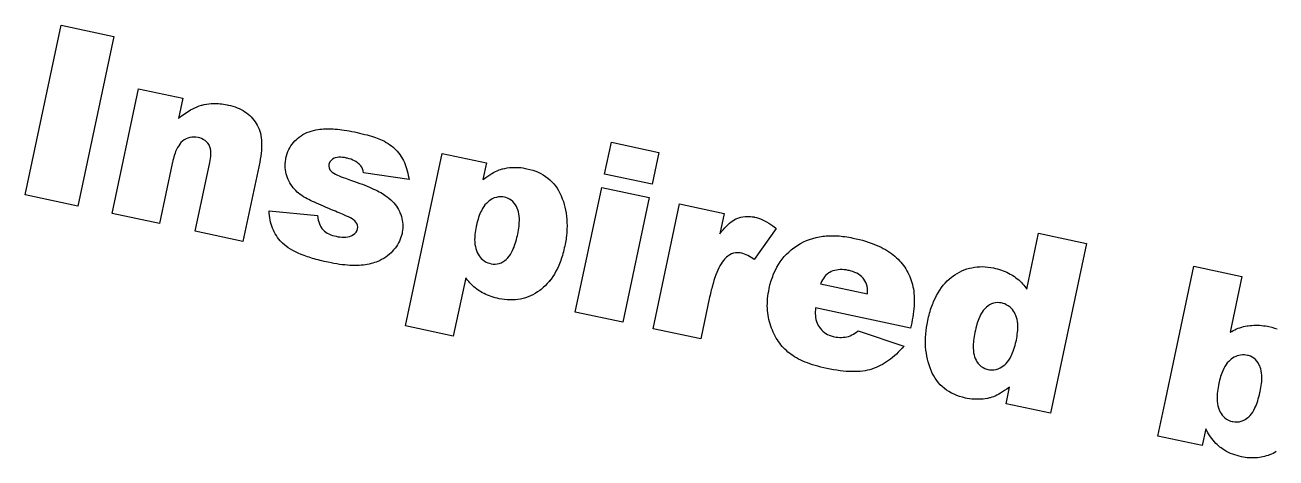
# Model space of a CAD drawing. Extents: x 60 to 196, y -152 to -29.
# Drawn here: x 144.56 to 158.98, y -144.97 to -139.99 of the extents above; entities that cross this region are included whole.
import ezdxf

# ---------------------------------------------------------------- set-up
doc = ezdxf.new("R2010")
doc.units = 0
doc.layers.add('BLACK', color=7, linetype='CONTINUOUS')

msp = doc.modelspace()

# ---------------------------------------------------------------- linework, layer by layer
at = {"layer": 'BLACK', "linetype": 'CONTINUOUS'}
for p, q in [((144.557, -141.945), (144.973, -139.988)), ((144.973, -139.988), (145.582, -140.118)), ((145.582, -140.118), (145.166, -142.075)), ((145.561, -142.159), (145.866, -140.722)), ((145.866, -140.722), (146.375, -140.83)), ((146.375, -140.83), (146.326, -141.063)), ((146.492, -140.952), (146.517, -140.94)), ((146.517, -140.94), (146.542, -140.929)), ((146.542, -140.929), (146.567, -140.92)), ((146.567, -140.92), (146.592, -140.912)), ((146.592, -140.912), (146.6, -140.909)), ((146.6, -140.909), (146.624, -140.903)), ((146.624, -140.903), (146.65, -140.898)), ((146.65, -140.898), (146.676, -140.895)), ((146.676, -140.895), (146.703, -140.892)), ((146.703, -140.892), (146.73, -140.891)), ((146.73, -140.891), (146.758, -140.891)), ((146.758, -140.891), (146.787, -140.893)), ((146.787, -140.893), (146.806, -140.895)), ((146.806, -140.895), (146.826, -140.897)), ((146.826, -140.897), (146.846, -140.9)), ((146.846, -140.9), (146.867, -140.903)), ((146.867, -140.903), (146.887, -140.907)), ((146.887, -140.907), (146.898, -140.909)), ((146.898, -140.909), (146.926, -140.915)), ((146.926, -140.915), (146.953, -140.923)), ((146.953, -140.923), (146.979, -140.931)), ((146.979, -140.931), (147.003, -140.94)), ((147.003, -140.94), (147.027, -140.95)), ((146.326, -141.063), (146.344, -141.049)), ((146.344, -141.049), (146.362, -141.035)), ((146.362, -141.035), (146.379, -141.022)), ((146.379, -141.022), (146.397, -141.009)), ((146.397, -141.009), (146.415, -140.997)), ((146.415, -140.997), (146.432, -140.986)), ((146.432, -140.986), (146.449, -140.976)), ((146.449, -140.976), (146.466, -140.966)), ((146.466, -140.966), (146.492, -140.952)), ((147.027, -140.95), (147.05, -140.961)), ((147.05, -140.961), (147.072, -140.973)), ((147.072, -140.973), (147.093, -140.986)), ((147.093, -140.986), (147.113, -141)), ((147.113, -141), (147.132, -141.014)), ((147.132, -141.014), (147.15, -141.03)), ((147.15, -141.03), (147.166, -141.046)), ((147.166, -141.046), (147.182, -141.063)), ((147.182, -141.063), (147.197, -141.082)), ((147.197, -141.082), (147.211, -141.101)), ((147.211, -141.101), (147.224, -141.121)), ((147.224, -141.121), (147.236, -141.141)), ((147.236, -141.141), (147.246, -141.163)), ((147.246, -141.163), (147.256, -141.186)), ((147.256, -141.186), (147.264, -141.21)), ((147.264, -141.21), (147.271, -141.234)), ((147.785, -141.238), (147.808, -141.227)), ((147.808, -141.227), (147.833, -141.217)), ((147.833, -141.217), (147.858, -141.209)), ((147.858, -141.209), (147.884, -141.201)), ((147.884, -141.201), (147.911, -141.195)), ((147.911, -141.195), (147.939, -141.19)), ((147.939, -141.19), (147.958, -141.187)), ((147.958, -141.187), (147.978, -141.185)), ((147.978, -141.185), (147.998, -141.183)), ((147.998, -141.183), (148.019, -141.182)), ((148.019, -141.182), (148.041, -141.182)), ((148.041, -141.182), (148.064, -141.182)), ((148.064, -141.182), (148.087, -141.182)), ((148.087, -141.182), (148.11, -141.183)), ((148.11, -141.183), (148.135, -141.185)), ((148.135, -141.185), (148.16, -141.187)), ((148.16, -141.187), (148.186, -141.19)), ((148.186, -141.19), (148.212, -141.193)), ((148.212, -141.193), (148.239, -141.197)), ((148.239, -141.197), (148.267, -141.202)), ((148.267, -141.202), (148.296, -141.207)), ((148.296, -141.207), (148.325, -141.212)), ((148.325, -141.212), (148.355, -141.219)), ((148.355, -141.219), (148.386, -141.225)), ((148.386, -141.225), (148.416, -141.232)), ((146.342, -141.358), (146.329, -141.377)), ((146.355, -141.342), (146.342, -141.358)), ((146.374, -141.324), (146.355, -141.342)), ((146.394, -141.31), (146.374, -141.324)), ((146.415, -141.298), (146.394, -141.31)), ((146.436, -141.289), (146.415, -141.298)), ((146.458, -141.283), (146.436, -141.289)), ((146.48, -141.279), (146.458, -141.283)), ((146.503, -141.278), (146.48, -141.279)), ((146.527, -141.279), (146.503, -141.278)), ((146.552, -141.283), (146.527, -141.279)), ((146.573, -141.288), (146.552, -141.283)), ((146.593, -141.295), (146.573, -141.288)), ((146.612, -141.304), (146.593, -141.295)), ((146.633, -141.317), (146.612, -141.304)), ((146.651, -141.332), (146.633, -141.317)), ((146.666, -141.349), (146.651, -141.332)), ((146.679, -141.369), (146.666, -141.349)), ((146.682, -141.373), (146.679, -141.369)), ((146.69, -141.391), (146.682, -141.373)), ((147.271, -141.234), (147.276, -141.26)), ((147.276, -141.26), (147.281, -141.286)), ((147.281, -141.286), (147.284, -141.314)), ((147.284, -141.314), (147.286, -141.342)), ((147.286, -141.372), (147.285, -141.402)), ((147.286, -141.342), (147.286, -141.372)), ((147.623, -141.379), (147.637, -141.358)), ((147.637, -141.358), (147.653, -141.339)), ((147.653, -141.339), (147.669, -141.321)), ((147.669, -141.321), (147.687, -141.304)), ((147.687, -141.304), (147.7, -141.293)), ((147.7, -141.293), (147.72, -141.278)), ((147.72, -141.278), (147.741, -141.263)), ((147.741, -141.263), (147.762, -141.25)), ((147.762, -141.25), (147.785, -141.238)), ((148.416, -141.232), (148.446, -141.239)), ((148.446, -141.239), (148.474, -141.247)), ((148.474, -141.247), (148.501, -141.254)), ((148.501, -141.254), (148.526, -141.261)), ((148.526, -141.261), (148.551, -141.268)), ((148.551, -141.268), (148.575, -141.276)), ((148.575, -141.276), (148.597, -141.284)), ((148.597, -141.284), (148.619, -141.291)), ((148.619, -141.291), (148.639, -141.299)), ((148.639, -141.299), (148.658, -141.307)), ((148.658, -141.307), (148.676, -141.315)), ((148.676, -141.315), (148.701, -141.327)), ((148.701, -141.327), (148.723, -141.339)), ((148.723, -141.339), (148.744, -141.352)), ((148.744, -141.352), (148.764, -141.366)), ((148.764, -141.366), (148.783, -141.38)), ((151.241, -141.704), (151.319, -141.337)), ((151.319, -141.337), (151.867, -141.454)), ((146.275, -141.504), (146.269, -141.526)), ((146.281, -141.484), (146.275, -141.504)), ((146.288, -141.465), (146.281, -141.484)), ((146.294, -141.446), (146.288, -141.465)), ((146.305, -141.421), (146.294, -141.446)), ((146.317, -141.398), (146.305, -141.421)), ((146.329, -141.377), (146.317, -141.398)), ((146.695, -141.412), (146.69, -141.391)), ((146.699, -141.434), (146.695, -141.412)), ((146.697, -141.523), (146.699, -141.5)), ((146.701, -141.459), (146.699, -141.434)), ((146.699, -141.5), (146.701, -141.479)), ((146.701, -141.479), (146.701, -141.459)), ((147.276, -141.498), (147.27, -141.532)), ((147.28, -141.465), (147.276, -141.498)), ((147.284, -141.433), (147.28, -141.465)), ((147.285, -141.402), (147.284, -141.433)), ((147.566, -141.52), (147.572, -141.494)), ((147.572, -141.494), (147.58, -141.469)), ((147.58, -141.469), (147.589, -141.445)), ((147.589, -141.445), (147.599, -141.422)), ((147.599, -141.422), (147.61, -141.4)), ((147.61, -141.4), (147.623, -141.379)), ((148.134, -141.517), (148.121, -141.522)), ((148.156, -141.512), (148.134, -141.517)), ((148.177, -141.51), (148.156, -141.512)), ((148.2, -141.51), (148.177, -141.51)), ((148.219, -141.512), (148.2, -141.51)), ((148.241, -141.514), (148.219, -141.512)), ((148.263, -141.519), (148.241, -141.514)), ((148.274, -141.521), (148.263, -141.519)), ((148.783, -141.38), (148.801, -141.394)), ((148.801, -141.394), (148.818, -141.41)), ((148.818, -141.41), (148.835, -141.426)), ((148.835, -141.426), (148.85, -141.442)), ((148.85, -141.442), (148.865, -141.46)), ((148.865, -141.46), (148.878, -141.477)), ((148.878, -141.477), (148.891, -141.496)), ((148.891, -141.496), (148.899, -141.509)), ((148.899, -141.509), (148.911, -141.528)), ((149.155, -142.459), (149.367, -141.466)), ((149.367, -141.466), (149.878, -141.574)), ((151.867, -141.454), (151.789, -141.821)), ((146.255, -141.584), (146.108, -142.275)), ((146.257, -141.572), (146.255, -141.584)), ((146.263, -141.548), (146.257, -141.572)), ((146.269, -141.526), (146.263, -141.548)), ((146.52, -142.363), (146.688, -141.571)), ((146.688, -141.571), (146.693, -141.546)), ((146.693, -141.546), (146.697, -141.523)), ((147.263, -141.567), (147.07, -142.48)), ((147.27, -141.532), (147.263, -141.567)), ((147.557, -141.585), (147.559, -141.561)), ((147.557, -141.608), (147.557, -141.585)), ((147.558, -141.632), (147.557, -141.608)), ((147.56, -141.655), (147.558, -141.632)), ((147.559, -141.561), (147.563, -141.537)), ((147.564, -141.678), (147.56, -141.655)), ((147.563, -141.537), (147.566, -141.52)), ((148.062, -141.592), (148.06, -141.614)), ((148.06, -141.614), (148.064, -141.634)), ((148.065, -141.581), (148.062, -141.592)), ((148.064, -141.634), (148.073, -141.654)), ((148.074, -141.563), (148.065, -141.581)), ((148.073, -141.654), (148.086, -141.669)), ((148.086, -141.547), (148.074, -141.563)), ((148.101, -141.534), (148.086, -141.547)), ((148.121, -141.522), (148.101, -141.534)), ((148.296, -141.527), (148.274, -141.521)), ((148.317, -141.534), (148.296, -141.527)), ((148.336, -141.542), (148.317, -141.534)), ((148.355, -141.55), (148.336, -141.542)), ((148.372, -141.56), (148.355, -141.55)), ((148.392, -141.574), (148.372, -141.56)), ((148.411, -141.589), (148.392, -141.574)), ((148.416, -141.593), (148.411, -141.589)), ((148.43, -141.609), (148.416, -141.593)), ((148.441, -141.626), (148.43, -141.609)), ((148.45, -141.645), (148.441, -141.626)), ((148.456, -141.666), (148.45, -141.645)), ((148.911, -141.528), (148.922, -141.549)), ((148.922, -141.549), (148.932, -141.571)), ((148.932, -141.571), (148.941, -141.593)), ((148.941, -141.593), (148.95, -141.617)), ((148.95, -141.617), (148.958, -141.641)), ((148.958, -141.641), (148.965, -141.667)), ((149.878, -141.574), (149.837, -141.766)), ((150.003, -141.665), (150.023, -141.657)), ((150.023, -141.657), (150.042, -141.65)), ((150.042, -141.65), (150.061, -141.645)), ((150.061, -141.645), (150.067, -141.643)), ((150.067, -141.643), (150.092, -141.638)), ((150.092, -141.638), (150.117, -141.633)), ((150.117, -141.633), (150.143, -141.63)), ((150.143, -141.63), (150.168, -141.628)), ((150.168, -141.628), (150.194, -141.627)), ((150.194, -141.627), (150.22, -141.627)), ((150.22, -141.627), (150.246, -141.628)), ((150.246, -141.628), (150.273, -141.63)), ((150.273, -141.63), (150.299, -141.633)), ((150.299, -141.633), (150.326, -141.638)), ((150.326, -141.638), (150.344, -141.642)), ((150.344, -141.642), (150.379, -141.65)), ((150.379, -141.65), (150.413, -141.66)), ((150.413, -141.66), (150.446, -141.671)), ((147.569, -141.701), (147.564, -141.678)), ((147.575, -141.724), (147.569, -141.701)), ((147.583, -141.746), (147.575, -141.724)), ((147.593, -141.768), (147.583, -141.746)), ((147.6, -141.783), (147.593, -141.768)), ((147.611, -141.804), (147.6, -141.783)), ((147.623, -141.824), (147.611, -141.804)), ((148.086, -141.669), (148.1, -141.681)), ((148.1, -141.681), (148.118, -141.694)), ((148.118, -141.694), (148.137, -141.704)), ((148.137, -141.704), (148.16, -141.715)), ((148.16, -141.715), (148.18, -141.724)), ((148.18, -141.724), (148.202, -141.734)), ((148.202, -141.734), (148.226, -141.743)), ((148.226, -141.743), (148.253, -141.753)), ((148.253, -141.753), (148.271, -141.76)), ((148.271, -141.76), (148.291, -141.767)), ((148.291, -141.767), (148.312, -141.775)), ((148.312, -141.775), (148.323, -141.778)), ((148.323, -141.778), (148.356, -141.789)), ((148.356, -141.789), (148.388, -141.8)), ((148.388, -141.8), (148.418, -141.811)), ((148.46, -141.688), (148.456, -141.666)), ((148.986, -141.768), (148.46, -141.688)), ((148.965, -141.667), (148.972, -141.693)), ((148.972, -141.693), (148.977, -141.72)), ((148.977, -141.72), (148.983, -141.749)), ((148.983, -141.749), (148.986, -141.768)), ((149.837, -141.766), (149.854, -141.754)), ((149.854, -141.754), (149.87, -141.743)), ((149.87, -141.743), (149.894, -141.727)), ((149.894, -141.727), (149.917, -141.712)), ((149.917, -141.712), (149.939, -141.698)), ((149.939, -141.698), (149.961, -141.686)), ((149.961, -141.686), (149.982, -141.675)), ((149.982, -141.675), (150.003, -141.665)), ((150.446, -141.671), (150.476, -141.684)), ((150.476, -141.684), (150.506, -141.698)), ((150.506, -141.698), (150.534, -141.714)), ((150.534, -141.714), (150.561, -141.732)), ((150.561, -141.732), (150.586, -141.751)), ((150.586, -141.751), (150.61, -141.771)), ((150.61, -141.771), (150.633, -141.793)), ((150.633, -141.793), (150.654, -141.816)), ((151.789, -141.821), (151.241, -141.704)), ((145.166, -142.075), (144.557, -141.945)), ((147.636, -141.843), (147.623, -141.824)), ((147.649, -141.861), (147.636, -141.843)), ((147.664, -141.879), (147.649, -141.861)), ((147.679, -141.895), (147.664, -141.879)), ((147.695, -141.911), (147.679, -141.895)), ((147.712, -141.925), (147.695, -141.911)), ((147.73, -141.939), (147.712, -141.925)), ((147.749, -141.952), (147.73, -141.939)), ((148.418, -141.811), (148.447, -141.822)), ((148.447, -141.822), (148.476, -141.833)), ((148.476, -141.833), (148.503, -141.844)), ((148.503, -141.844), (148.529, -141.854)), ((148.529, -141.854), (148.553, -141.865)), ((148.553, -141.865), (148.577, -141.876)), ((148.577, -141.876), (148.6, -141.886)), ((148.6, -141.886), (148.621, -141.897)), ((148.621, -141.897), (148.641, -141.908)), ((148.641, -141.908), (148.66, -141.918)), ((148.66, -141.918), (148.678, -141.929)), ((148.678, -141.929), (148.695, -141.939)), ((148.695, -141.939), (148.711, -141.95)), ((148.711, -141.95), (148.733, -141.965)), ((150.654, -141.816), (150.674, -141.841)), ((150.674, -141.841), (150.693, -141.868)), ((150.693, -141.868), (150.71, -141.895)), ((150.71, -141.895), (150.726, -141.925)), ((150.726, -141.925), (150.74, -141.956)), ((150.903, -143.295), (151.209, -141.857)), ((151.209, -141.857), (151.756, -141.974)), ((147.77, -141.965), (147.749, -141.952)), ((147.793, -141.978), (147.77, -141.965)), ((147.811, -141.988), (147.793, -141.978)), ((147.829, -141.997), (147.811, -141.988)), ((147.85, -142.007), (147.829, -141.997)), ((147.871, -142.018), (147.85, -142.007)), ((147.894, -142.029), (147.871, -142.018)), ((147.918, -142.04), (147.894, -142.029)), ((147.944, -142.051), (147.918, -142.04)), ((147.971, -142.063), (147.944, -142.051)), ((147.999, -142.075), (147.971, -142.063)), ((148.028, -142.088), (147.999, -142.075)), ((148.059, -142.101), (148.028, -142.088)), ((148.733, -141.965), (148.754, -141.982)), ((148.754, -141.982), (148.774, -141.999)), ((148.774, -141.999), (148.792, -142.016)), ((148.792, -142.016), (148.809, -142.035)), ((148.809, -142.035), (148.825, -142.053)), ((148.825, -142.053), (148.839, -142.073)), ((148.839, -142.073), (148.852, -142.093)), ((148.852, -142.093), (148.864, -142.113)), ((149.847, -142.079), (149.833, -142.101)), ((149.861, -142.059), (149.847, -142.079)), ((149.877, -142.041), (149.861, -142.059)), ((149.893, -142.026), (149.877, -142.041)), ((149.91, -142.012), (149.893, -142.026)), ((149.927, -142), (149.91, -142.012)), ((149.945, -141.99), (149.927, -142)), ((149.969, -141.979), (149.945, -141.99)), ((149.993, -141.972), (149.969, -141.979)), ((150.018, -141.967), (149.993, -141.972)), ((150.043, -141.966), (150.018, -141.967)), ((150.068, -141.967), (150.043, -141.966)), ((150.088, -141.971), (150.068, -141.967)), ((150.1, -141.973), (150.088, -141.971)), ((150.122, -141.981), (150.1, -141.973)), ((150.143, -141.992), (150.122, -141.981)), ((150.163, -142.005), (150.143, -141.992)), ((150.181, -142.021), (150.163, -142.005)), ((150.198, -142.039), (150.181, -142.021)), ((150.213, -142.06), (150.198, -142.039)), ((150.223, -142.078), (150.213, -142.06)), ((150.232, -142.097), (150.223, -142.078)), ((150.74, -141.956), (150.753, -141.988)), ((150.753, -141.988), (150.765, -142.02)), ((150.765, -142.02), (150.775, -142.053)), ((150.775, -142.053), (150.784, -142.087)), ((150.784, -142.087), (150.791, -142.121)), ((151.756, -141.974), (151.451, -143.411)), ((151.8, -143.485), (152.106, -142.048)), ((152.106, -142.048), (152.618, -142.157)), ((146.108, -142.275), (145.561, -142.159)), ((147.374, -142.155), (147.373, -142.129)), ((147.373, -142.129), (147.93, -142.183)), ((147.376, -142.181), (147.374, -142.155)), ((147.379, -142.207), (147.376, -142.181)), ((147.384, -142.232), (147.379, -142.207)), ((147.389, -142.257), (147.384, -142.232)), ((147.93, -142.183), (147.933, -142.209)), ((147.933, -142.209), (147.938, -142.233)), ((147.938, -142.233), (147.944, -142.255)), ((148.092, -142.114), (148.059, -142.101)), ((148.125, -142.127), (148.092, -142.114)), ((148.137, -142.132), (148.125, -142.127)), ((148.158, -142.141), (148.137, -142.132)), ((148.179, -142.149), (148.158, -142.141)), ((148.199, -142.157), (148.179, -142.149)), ((148.217, -142.165), (148.199, -142.157)), ((148.243, -142.177), (148.217, -142.165)), ((148.266, -142.187), (148.243, -142.177)), ((148.287, -142.197), (148.266, -142.187)), ((148.31, -142.209), (148.287, -142.197)), ((148.329, -142.219), (148.31, -142.209)), ((148.349, -142.233), (148.329, -142.219)), ((148.359, -142.241), (148.349, -142.233)), ((148.864, -142.113), (148.875, -142.135)), ((148.875, -142.135), (148.881, -142.149)), ((148.881, -142.149), (148.89, -142.171)), ((148.89, -142.171), (148.897, -142.193)), ((148.897, -142.193), (148.903, -142.215)), ((148.903, -142.215), (148.908, -142.237)), ((148.908, -142.237), (148.911, -142.259)), ((149.781, -142.225), (149.775, -142.248)), ((149.788, -142.203), (149.781, -142.225)), ((149.796, -142.182), (149.788, -142.203)), ((149.803, -142.163), (149.796, -142.182)), ((149.811, -142.144), (149.803, -142.163)), ((149.82, -142.126), (149.811, -142.144)), ((149.833, -142.101), (149.82, -142.126)), ((150.24, -142.117), (150.232, -142.097)), ((150.247, -142.139), (150.24, -142.117)), ((150.252, -142.163), (150.247, -142.139)), ((150.256, -142.188), (150.252, -142.163)), ((150.258, -142.215), (150.256, -142.188)), ((150.258, -142.244), (150.258, -142.215)), ((150.791, -142.121), (150.797, -142.156)), ((150.797, -142.156), (150.802, -142.191)), ((150.802, -142.191), (150.805, -142.227)), ((150.805, -142.227), (150.807, -142.263)), ((152.618, -142.157), (152.568, -142.394)), ((152.718, -142.242), (152.736, -142.231)), ((152.736, -142.231), (152.753, -142.221)), ((152.753, -142.221), (152.765, -142.216)), ((152.765, -142.216), (152.788, -142.207)), ((152.788, -142.207), (152.812, -142.2)), ((152.812, -142.2), (152.836, -142.195)), ((152.836, -142.195), (152.862, -142.192)), ((152.862, -142.192), (152.881, -142.191)), ((152.881, -142.191), (152.901, -142.191)), ((152.901, -142.191), (152.922, -142.192)), ((152.922, -142.192), (152.942, -142.195)), ((152.942, -142.195), (152.964, -142.198)), ((152.964, -142.198), (152.971, -142.2)), ((152.971, -142.2), (152.994, -142.205)), ((152.994, -142.205), (153.017, -142.212)), ((153.017, -142.212), (153.04, -142.221)), ((153.04, -142.221), (153.063, -142.23)), ((153.063, -142.23), (153.086, -142.241)), ((147.07, -142.48), (146.52, -142.363)), ((147.395, -142.281), (147.389, -142.257)), ((147.403, -142.304), (147.395, -142.281)), ((147.411, -142.327), (147.403, -142.304)), ((147.421, -142.349), (147.411, -142.327)), ((147.432, -142.371), (147.421, -142.349)), ((147.443, -142.392), (147.432, -142.371)), ((147.944, -142.255), (147.952, -142.276)), ((147.952, -142.276), (147.96, -142.295)), ((147.96, -142.295), (147.97, -142.313)), ((147.97, -142.313), (147.981, -142.329)), ((147.981, -142.329), (147.993, -142.344)), ((147.993, -142.344), (148.011, -142.36)), ((148.011, -142.36), (148.026, -142.372)), ((148.026, -142.372), (148.043, -142.383)), ((148.043, -142.383), (148.062, -142.393)), ((148.372, -142.256), (148.359, -142.241)), ((148.361, -142.389), (148.376, -142.373)), ((148.384, -142.274), (148.372, -142.256)), ((148.376, -142.373), (148.386, -142.354)), ((148.391, -142.294), (148.384, -142.274)), ((148.386, -142.354), (148.392, -142.335)), ((148.394, -142.314), (148.391, -142.294)), ((148.392, -142.335), (148.394, -142.314)), ((148.907, -142.372), (148.905, -142.387)), ((148.911, -142.349), (148.907, -142.372)), ((148.911, -142.259), (148.913, -142.281)), ((148.913, -142.326), (148.911, -142.349)), ((148.913, -142.281), (148.913, -142.304)), ((148.913, -142.304), (148.913, -142.326)), ((149.748, -142.377), (149.746, -142.399)), ((149.751, -142.355), (149.748, -142.377)), ((149.755, -142.332), (149.751, -142.355)), ((149.76, -142.309), (149.755, -142.332)), ((149.763, -142.296), (149.76, -142.309)), ((149.769, -142.271), (149.763, -142.296)), ((149.775, -142.248), (149.769, -142.271)), ((150.239, -142.397), (150.244, -142.373)), ((150.244, -142.373), (150.248, -142.349)), ((150.248, -142.349), (150.251, -142.327)), ((150.251, -142.327), (150.254, -142.305)), ((150.254, -142.305), (150.256, -142.284)), ((150.256, -142.284), (150.257, -142.263)), ((150.257, -142.263), (150.258, -142.244)), ((150.804, -142.375), (150.801, -142.414)), ((150.807, -142.337), (150.804, -142.375)), ((150.807, -142.263), (150.808, -142.3)), ((150.808, -142.3), (150.807, -142.337)), ((152.568, -142.394), (152.581, -142.377)), ((152.581, -142.377), (152.594, -142.361)), ((152.594, -142.361), (152.607, -142.346)), ((152.607, -142.346), (152.626, -142.324)), ((152.626, -142.324), (152.645, -142.304)), ((152.645, -142.304), (152.664, -142.286)), ((152.664, -142.286), (152.682, -142.27)), ((152.682, -142.27), (152.701, -142.255)), ((152.701, -142.255), (152.718, -142.242)), ((153.22, -142.33), (152.967, -142.689)), ((153.086, -142.241), (153.109, -142.254)), ((153.109, -142.254), (153.133, -142.268)), ((153.133, -142.268), (153.156, -142.283)), ((153.156, -142.283), (153.18, -142.299)), ((153.18, -142.299), (153.196, -142.311)), ((153.196, -142.311), (153.212, -142.324)), ((153.212, -142.324), (153.22, -142.33)), ((147.456, -142.413), (147.443, -142.392)), ((147.47, -142.433), (147.456, -142.413)), ((147.485, -142.453), (147.47, -142.433)), ((147.501, -142.472), (147.485, -142.453)), ((147.519, -142.491), (147.501, -142.472)), ((147.528, -142.5), (147.519, -142.491)), ((147.548, -142.518), (147.528, -142.5)), ((147.569, -142.535), (147.548, -142.518)), ((148.062, -142.393), (148.082, -142.402)), ((148.082, -142.402), (148.104, -142.41)), ((148.104, -142.41), (148.127, -142.416)), ((148.127, -142.416), (148.146, -142.421)), ((148.146, -142.421), (148.166, -142.425)), ((148.166, -142.425), (148.186, -142.428)), ((148.186, -142.428), (148.211, -142.43)), ((148.211, -142.43), (148.235, -142.43)), ((148.235, -142.43), (148.257, -142.429)), ((148.257, -142.429), (148.279, -142.426)), ((148.279, -142.426), (148.299, -142.422)), ((148.299, -142.422), (148.318, -142.415)), ((148.318, -142.415), (148.327, -142.411)), ((148.327, -142.411), (148.345, -142.401)), ((148.345, -142.401), (148.361, -142.389)), ((148.852, -142.518), (148.839, -142.538)), ((148.864, -142.497), (148.852, -142.518)), ((148.875, -142.476), (148.864, -142.497)), ((148.884, -142.454), (148.875, -142.476)), ((148.892, -142.432), (148.884, -142.454)), ((148.899, -142.41), (148.892, -142.432)), ((148.905, -142.387), (148.899, -142.41)), ((148.944, -143.453), (149.155, -142.459)), ((149.743, -142.44), (149.742, -142.459)), ((149.742, -142.459), (149.743, -142.488)), ((149.744, -142.42), (149.743, -142.44)), ((149.743, -142.488), (149.746, -142.514)), ((149.746, -142.399), (149.744, -142.42)), ((149.746, -142.514), (149.75, -142.539)), ((150.196, -142.546), (150.203, -142.526)), ((150.203, -142.526), (150.211, -142.505)), ((150.211, -142.505), (150.217, -142.483)), ((150.217, -142.483), (150.224, -142.459)), ((150.224, -142.459), (150.23, -142.435)), ((150.23, -142.435), (150.236, -142.41)), ((150.236, -142.41), (150.239, -142.397)), ((150.785, -142.513), (150.781, -142.533)), ((150.789, -142.493), (150.785, -142.513)), ((150.793, -142.473), (150.789, -142.493)), ((150.796, -142.453), (150.793, -142.473)), ((150.798, -142.433), (150.796, -142.453)), ((150.801, -142.414), (150.798, -142.433)), ((153.452, -142.533), (153.468, -142.523)), ((153.468, -142.523), (153.501, -142.503)), ((153.501, -142.503), (153.535, -142.486)), ((153.535, -142.486), (153.569, -142.47)), ((153.569, -142.47), (153.605, -142.457)), ((153.605, -142.457), (153.641, -142.445)), ((153.641, -142.445), (153.679, -142.435)), ((153.679, -142.435), (153.717, -142.427)), ((153.717, -142.427), (153.737, -142.424)), ((153.737, -142.424), (153.757, -142.421)), ((153.757, -142.421), (153.777, -142.419)), ((153.777, -142.419), (153.797, -142.417)), ((153.797, -142.417), (153.817, -142.416)), ((153.817, -142.416), (153.838, -142.415)), ((153.838, -142.415), (153.859, -142.414)), ((153.859, -142.414), (153.88, -142.414)), ((153.88, -142.414), (153.901, -142.415)), ((153.901, -142.415), (153.923, -142.416)), ((153.923, -142.416), (153.945, -142.417)), ((153.945, -142.417), (153.967, -142.419)), ((153.967, -142.419), (153.989, -142.422)), ((153.989, -142.422), (154.012, -142.424)), ((154.012, -142.424), (154.035, -142.428)), ((154.035, -142.428), (154.058, -142.432)), ((154.058, -142.432), (154.081, -142.436)), ((154.081, -142.436), (154.104, -142.441)), ((154.104, -142.441), (154.142, -142.449)), ((154.142, -142.449), (154.179, -142.458)), ((154.179, -142.458), (154.214, -142.467)), ((154.214, -142.467), (154.248, -142.477)), ((154.248, -142.477), (154.281, -142.488)), ((154.281, -142.488), (154.313, -142.498)), ((154.313, -142.498), (154.344, -142.51)), ((154.344, -142.51), (154.374, -142.522)), ((154.374, -142.522), (154.402, -142.534)), ((156.109, -143.028), (156.246, -142.385)), ((156.246, -142.385), (156.798, -142.502)), ((156.798, -142.502), (156.382, -144.459)), ((147.593, -142.552), (147.569, -142.535)), ((147.619, -142.568), (147.593, -142.552)), ((147.646, -142.584), (147.619, -142.568)), ((147.676, -142.599), (147.646, -142.584)), ((147.707, -142.614), (147.676, -142.599)), ((147.74, -142.629), (147.707, -142.614)), ((147.776, -142.642), (147.74, -142.629)), ((147.794, -142.649), (147.776, -142.642)), ((147.813, -142.656), (147.794, -142.649)), ((147.832, -142.662), (147.813, -142.656)), ((147.852, -142.669), (147.832, -142.662)), ((147.872, -142.675), (147.852, -142.669)), ((148.717, -142.661), (148.694, -142.676)), ((148.739, -142.645), (148.717, -142.661)), ((148.76, -142.628), (148.739, -142.645)), ((148.779, -142.61), (148.76, -142.628)), ((148.791, -142.597), (148.779, -142.61)), ((148.808, -142.578), (148.791, -142.597)), ((148.824, -142.558), (148.808, -142.578)), ((148.839, -142.538), (148.824, -142.558)), ((149.75, -142.539), (149.755, -142.563)), ((149.755, -142.563), (149.762, -142.586)), ((149.762, -142.586), (149.771, -142.606)), ((149.771, -142.606), (149.781, -142.626)), ((149.781, -142.626), (149.793, -142.644)), ((149.793, -142.644), (149.805, -142.66)), ((149.805, -142.66), (149.818, -142.675)), ((150.111, -142.683), (150.126, -142.667)), ((150.126, -142.667), (150.141, -142.65)), ((150.141, -142.65), (150.154, -142.63)), ((150.154, -142.63), (150.168, -142.607)), ((150.168, -142.607), (150.18, -142.583)), ((150.18, -142.583), (150.188, -142.565)), ((150.188, -142.565), (150.196, -142.546)), ((150.748, -142.66), (150.741, -142.68)), ((150.754, -142.64), (150.748, -142.66)), ((150.76, -142.619), (150.754, -142.64)), ((150.766, -142.598), (150.76, -142.619)), ((150.771, -142.577), (150.766, -142.598)), ((150.776, -142.555), (150.771, -142.577)), ((150.781, -142.533), (150.776, -142.555)), ((152.637, -142.67), (152.623, -142.684)), ((152.647, -142.66), (152.637, -142.67)), ((152.662, -142.648), (152.647, -142.66)), ((152.683, -142.634), (152.662, -142.648)), ((152.705, -142.624), (152.683, -142.634)), ((152.728, -142.616), (152.705, -142.624)), ((152.752, -142.612), (152.728, -142.616)), ((152.777, -142.611), (152.752, -142.612)), ((152.803, -142.612), (152.777, -142.611)), ((152.823, -142.616), (152.803, -142.612)), ((152.833, -142.618), (152.823, -142.616)), ((152.853, -142.625), (152.833, -142.618)), ((152.874, -142.634), (152.853, -142.625)), ((152.891, -142.642), (152.874, -142.634)), ((152.91, -142.653), (152.891, -142.642)), ((152.93, -142.664), (152.91, -142.653)), ((152.951, -142.678), (152.93, -142.664)), ((153.289, -142.683), (153.313, -142.655)), ((153.313, -142.655), (153.338, -142.628)), ((153.338, -142.628), (153.364, -142.602)), ((153.364, -142.602), (153.392, -142.578)), ((153.392, -142.578), (153.421, -142.555)), ((153.421, -142.555), (153.452, -142.533)), ((154.402, -142.534), (154.429, -142.547)), ((154.429, -142.547), (154.455, -142.56)), ((154.455, -142.56), (154.48, -142.574)), ((154.48, -142.574), (154.504, -142.588)), ((154.504, -142.588), (154.527, -142.603)), ((154.527, -142.603), (154.548, -142.618)), ((154.548, -142.618), (154.569, -142.634)), ((154.569, -142.634), (154.588, -142.65)), ((154.588, -142.65), (154.607, -142.667)), ((154.607, -142.667), (154.625, -142.684)), ((147.893, -142.681), (147.872, -142.675)), ((147.915, -142.687), (147.893, -142.681)), ((147.936, -142.693), (147.915, -142.687)), ((147.959, -142.699), (147.936, -142.693)), ((147.981, -142.704), (147.959, -142.699)), ((148.005, -142.71), (147.981, -142.704)), ((148.028, -142.715), (148.005, -142.71)), ((148.053, -142.72), (148.028, -142.715)), ((148.087, -142.727), (148.053, -142.72)), ((148.12, -142.734), (148.087, -142.727)), ((148.153, -142.739), (148.12, -142.734)), ((148.185, -142.744), (148.153, -142.739)), ((148.216, -142.748), (148.185, -142.744)), ((148.246, -142.751), (148.216, -142.748)), ((148.275, -142.754), (148.246, -142.751)), ((148.304, -142.756), (148.275, -142.754)), ((148.332, -142.757), (148.304, -142.756)), ((148.359, -142.757), (148.332, -142.757)), ((148.385, -142.757), (148.359, -142.757)), ((148.41, -142.756), (148.385, -142.757)), ((148.435, -142.754), (148.41, -142.756)), ((148.459, -142.752), (148.435, -142.754)), ((148.482, -142.749), (148.459, -142.752)), ((148.504, -142.745), (148.482, -142.749)), ((148.526, -142.74), (148.504, -142.745)), ((148.547, -142.735), (148.526, -142.74)), ((148.568, -142.729), (148.547, -142.735)), ((148.587, -142.723), (148.568, -142.729)), ((148.607, -142.717), (148.587, -142.723)), ((148.625, -142.709), (148.607, -142.717)), ((148.643, -142.702), (148.625, -142.709)), ((148.669, -142.689), (148.643, -142.702)), ((148.694, -142.676), (148.669, -142.689)), ((149.818, -142.675), (149.832, -142.688)), ((149.832, -142.688), (149.853, -142.704)), ((149.853, -142.704), (149.875, -142.717)), ((149.875, -142.717), (149.893, -142.725)), ((149.893, -142.725), (149.912, -142.731)), ((149.912, -142.731), (149.932, -142.736)), ((149.932, -142.736), (149.956, -142.74)), ((149.956, -142.74), (149.979, -142.741)), ((149.979, -142.741), (150.002, -142.738)), ((150.002, -142.738), (150.024, -142.733)), ((150.024, -142.733), (150.047, -142.725)), ((150.047, -142.725), (150.068, -142.714)), ((150.068, -142.714), (150.09, -142.7)), ((150.09, -142.7), (150.105, -142.687)), ((150.105, -142.687), (150.111, -142.683)), ((150.697, -142.79), (150.68, -142.823)), ((150.713, -142.755), (150.697, -142.79)), ((150.721, -142.736), (150.713, -142.755)), ((150.728, -142.718), (150.721, -142.736)), ((150.735, -142.699), (150.728, -142.718)), ((150.741, -142.68), (150.735, -142.699)), ((152.547, -142.809), (152.535, -142.836)), ((152.559, -142.783), (152.547, -142.809)), ((152.571, -142.76), (152.559, -142.783)), ((152.584, -142.738), (152.571, -142.76)), ((152.596, -142.718), (152.584, -142.738)), ((152.61, -142.7), (152.596, -142.718)), ((152.623, -142.684), (152.61, -142.7)), ((152.967, -142.689), (152.951, -142.678)), ((153.193, -142.846), (153.21, -142.811)), ((153.21, -142.811), (153.227, -142.777)), ((153.227, -142.777), (153.246, -142.744)), ((153.246, -142.744), (153.267, -142.713)), ((153.267, -142.713), (153.289, -142.683)), ((153.894, -142.813), (153.874, -142.819)), ((153.914, -142.809), (153.894, -142.813)), ((153.935, -142.805), (153.914, -142.809)), ((153.957, -142.804), (153.935, -142.805)), ((153.979, -142.804), (153.957, -142.804)), ((154.002, -142.805), (153.979, -142.804)), ((154.025, -142.808), (154.002, -142.805)), ((154.049, -142.813), (154.025, -142.808)), ((154.063, -142.816), (154.049, -142.813)), ((154.083, -142.821), (154.063, -142.816)), ((154.625, -142.684), (154.642, -142.702)), ((154.642, -142.702), (154.658, -142.72)), ((154.658, -142.72), (154.673, -142.738)), ((154.673, -142.738), (154.688, -142.758)), ((154.688, -142.758), (154.702, -142.777)), ((154.702, -142.777), (154.715, -142.797)), ((154.715, -142.797), (154.727, -142.818)), ((155.361, -142.819), (155.389, -142.807)), ((155.389, -142.807), (155.418, -142.797)), ((155.418, -142.797), (155.447, -142.789)), ((155.447, -142.789), (155.476, -142.782)), ((155.476, -142.782), (155.506, -142.776)), ((155.506, -142.776), (155.536, -142.773)), ((155.536, -142.773), (155.566, -142.771)), ((155.566, -142.771), (155.597, -142.77)), ((155.597, -142.77), (155.629, -142.772)), ((155.629, -142.772), (155.66, -142.775)), ((155.66, -142.775), (155.693, -142.779)), ((155.693, -142.779), (155.725, -142.785)), ((155.725, -142.785), (155.749, -142.791)), ((155.749, -142.791), (155.772, -142.797)), ((155.772, -142.797), (155.794, -142.803)), ((155.794, -142.803), (155.816, -142.81)), ((155.816, -142.81), (155.838, -142.818)), ((157.713, -144.293), (158.037, -142.765)), ((158.037, -142.765), (158.59, -142.883)), ((149.639, -142.897), (149.496, -143.571)), ((149.648, -142.909), (149.639, -142.897)), ((149.661, -142.926), (149.648, -142.909)), ((149.674, -142.942), (149.661, -142.926)), ((149.688, -142.958), (149.674, -142.942)), ((149.703, -142.973), (149.688, -142.958)), ((150.623, -142.914), (150.58, -142.966)), ((150.58, -142.966), (150.623, -142.914)), ((150.602, -142.941), (150.58, -142.966)), ((150.623, -142.914), (150.602, -142.941)), ((150.643, -142.885), (150.623, -142.914)), ((150.662, -142.855), (150.643, -142.885)), ((150.68, -142.823), (150.662, -142.855)), ((152.502, -142.929), (152.491, -142.964)), ((152.513, -142.896), (152.502, -142.929)), ((152.524, -142.865), (152.513, -142.896)), ((152.535, -142.836), (152.524, -142.865)), ((153.151, -142.969), (153.153, -142.96)), ((153.153, -142.96), (153.159, -142.94)), ((153.159, -142.94), (153.165, -142.921)), ((153.165, -142.921), (153.172, -142.901)), ((153.172, -142.901), (153.179, -142.883)), ((153.179, -142.883), (153.186, -142.864)), ((153.186, -142.864), (153.193, -142.846)), ((153.743, -142.942), (153.734, -142.963)), ((153.753, -142.923), (153.743, -142.942)), ((153.764, -142.905), (153.753, -142.923)), ((153.775, -142.889), (153.764, -142.905)), ((153.79, -142.871), (153.775, -142.889)), ((153.807, -142.856), (153.79, -142.871)), ((153.825, -142.843), (153.807, -142.856)), ((153.837, -142.836), (153.825, -142.843)), ((153.855, -142.827), (153.837, -142.836)), ((153.874, -142.819), (153.855, -142.827)), ((154.102, -142.827), (154.083, -142.821)), ((154.126, -142.836), (154.102, -142.827)), ((154.149, -142.847), (154.126, -142.836)), ((154.169, -142.858), (154.149, -142.847)), ((154.188, -142.871), (154.169, -142.858)), ((154.205, -142.885), (154.188, -142.871)), ((154.221, -142.901), (154.205, -142.885)), ((154.231, -142.913), (154.221, -142.901)), ((154.243, -142.932), (154.231, -142.913)), ((154.253, -142.952), (154.243, -142.932)), ((154.261, -142.973), (154.253, -142.952)), ((154.727, -142.818), (154.738, -142.839)), ((154.738, -142.839), (154.749, -142.861)), ((154.749, -142.861), (154.759, -142.883)), ((154.759, -142.883), (154.768, -142.905)), ((154.768, -142.905), (154.776, -142.929)), ((154.776, -142.929), (154.784, -142.952)), ((154.784, -142.952), (154.79, -142.976)), ((155.145, -142.985), (155.168, -142.959)), ((155.168, -142.959), (155.191, -142.935)), ((155.191, -142.935), (155.215, -142.913)), ((155.215, -142.913), (155.24, -142.892)), ((155.24, -142.892), (155.253, -142.883)), ((155.253, -142.883), (155.279, -142.864)), ((155.279, -142.864), (155.306, -142.848)), ((155.306, -142.848), (155.334, -142.833)), ((155.334, -142.833), (155.361, -142.819)), ((155.838, -142.818), (155.859, -142.826)), ((155.859, -142.826), (155.879, -142.835)), ((155.879, -142.835), (155.899, -142.845)), ((155.899, -142.845), (155.918, -142.855)), ((155.918, -142.855), (155.936, -142.866)), ((155.936, -142.866), (155.949, -142.873)), ((155.949, -142.873), (155.966, -142.885)), ((155.966, -142.885), (155.983, -142.897)), ((155.983, -142.897), (156, -142.91)), ((156, -142.91), (156.016, -142.923)), ((156.016, -142.923), (156.032, -142.937)), ((156.032, -142.937), (156.047, -142.952)), ((156.047, -142.952), (156.061, -142.967)), ((158.59, -142.883), (158.453, -143.526)), ((149.718, -142.988), (149.703, -142.973)), ((149.733, -143.001), (149.718, -142.988)), ((149.749, -143.015), (149.733, -143.001)), ((149.766, -143.028), (149.749, -143.015)), ((149.783, -143.04), (149.766, -143.028)), ((149.801, -143.052), (149.783, -143.04)), ((149.813, -143.059), (149.801, -143.052)), ((149.832, -143.07), (149.813, -143.059)), ((149.851, -143.08), (149.832, -143.07)), ((149.871, -143.09), (149.851, -143.08)), ((149.891, -143.098), (149.871, -143.09)), ((149.912, -143.107), (149.891, -143.098)), ((150.414, -143.093), (150.386, -143.106)), ((150.441, -143.078), (150.414, -143.093)), ((150.468, -143.061), (150.441, -143.078)), ((150.495, -143.043), (150.468, -143.061)), ((150.508, -143.033), (150.495, -143.043)), ((150.533, -143.012), (150.508, -143.033)), ((150.557, -142.99), (150.533, -143.012)), ((150.58, -142.966), (150.557, -142.99)), ((152.457, -143.1), (152.452, -143.121)), ((152.462, -143.079), (152.457, -143.1)), ((152.467, -143.059), (152.462, -143.079)), ((152.471, -143.039), (152.467, -143.059)), ((152.476, -143.02), (152.471, -143.039)), ((152.481, -143.001), (152.476, -143.02)), ((152.491, -142.964), (152.481, -143.001)), ((153.124, -143.109), (153.128, -143.08)), ((153.128, -143.08), (153.133, -143.051)), ((153.133, -143.051), (153.138, -143.021)), ((153.138, -143.021), (153.143, -143.001)), ((153.143, -143.001), (153.148, -142.98)), ((153.148, -142.98), (153.151, -142.969)), ((153.734, -142.963), (153.732, -142.969)), ((153.732, -142.969), (154.271, -143.083)), ((154.267, -142.996), (154.261, -142.973)), ((154.271, -143.021), (154.267, -142.996)), ((154.272, -143.041), (154.271, -143.021)), ((154.271, -143.083), (154.272, -143.062)), ((154.272, -143.062), (154.272, -143.041)), ((154.79, -142.976), (154.796, -143.001)), ((154.796, -143.001), (154.801, -143.027)), ((154.801, -143.027), (154.805, -143.053)), ((154.805, -143.053), (154.808, -143.08)), ((154.808, -143.08), (154.81, -143.107)), ((155.051, -143.136), (155.068, -143.102)), ((155.068, -143.102), (155.086, -143.071)), ((155.086, -143.071), (155.105, -143.04)), ((155.105, -143.04), (155.125, -143.012)), ((155.125, -143.012), (155.145, -142.985)), ((156.061, -142.967), (156.075, -142.983)), ((156.075, -142.983), (156.088, -142.999)), ((156.088, -142.999), (156.101, -143.016)), ((156.101, -143.016), (156.109, -143.028)), ((149.933, -143.114), (149.912, -143.107)), ((149.955, -143.122), (149.933, -143.114)), ((149.977, -143.128), (149.955, -143.122)), ((150, -143.134), (149.977, -143.128)), ((150.024, -143.139), (150, -143.134)), ((150.056, -143.146), (150.024, -143.139)), ((150.088, -143.15), (150.056, -143.146)), ((150.119, -143.153), (150.088, -143.15)), ((150.151, -143.154), (150.119, -143.153)), ((150.181, -143.154), (150.151, -143.154)), ((150.212, -143.152), (150.181, -143.154)), ((150.242, -143.148), (150.212, -143.152)), ((150.271, -143.143), (150.242, -143.148)), ((150.301, -143.136), (150.271, -143.143)), ((150.33, -143.128), (150.301, -143.136)), ((150.358, -143.118), (150.33, -143.128)), ((150.386, -143.106), (150.358, -143.118)), ((152.452, -143.121), (152.35, -143.602)), ((153.117, -143.221), (153.118, -143.193)), ((153.118, -143.248), (153.117, -143.221)), ((153.118, -143.193), (153.119, -143.165)), ((153.12, -143.275), (153.118, -143.248)), ((153.119, -143.165), (153.121, -143.137)), ((153.121, -143.137), (153.124, -143.109)), ((153.672, -143.244), (153.671, -143.268)), ((154.769, -143.477), (153.672, -143.244)), ((154.809, -143.223), (154.807, -143.254)), ((154.811, -143.193), (154.809, -143.223)), ((154.81, -143.107), (154.811, -143.135)), ((154.811, -143.135), (154.811, -143.164)), ((154.811, -143.164), (154.811, -143.193)), ((155, -143.265), (155.007, -143.246)), ((155.007, -143.246), (155.014, -143.226)), ((155.014, -143.226), (155.021, -143.207)), ((155.021, -143.207), (155.028, -143.189)), ((155.028, -143.189), (155.035, -143.171)), ((155.035, -143.171), (155.051, -143.136)), ((155.638, -143.243), (155.622, -143.258)), ((155.643, -143.238), (155.638, -143.243)), ((155.659, -143.226), (155.643, -143.238)), ((155.68, -143.211), (155.659, -143.226)), ((155.702, -143.2), (155.68, -143.211)), ((155.724, -143.192), (155.702, -143.2)), ((155.747, -143.186), (155.724, -143.192)), ((155.77, -143.184), (155.747, -143.186)), ((155.793, -143.185), (155.77, -143.184)), ((155.817, -143.188), (155.793, -143.185)), ((155.837, -143.193), (155.817, -143.188)), ((155.855, -143.2), (155.837, -143.193)), ((155.873, -143.208), (155.855, -143.2)), ((155.896, -143.221), (155.873, -143.208)), ((155.916, -143.237), (155.896, -143.221)), ((155.93, -143.25), (155.916, -143.237)), ((155.944, -143.265), (155.93, -143.25)), ((151.451, -143.411), (150.903, -143.295)), ((153.122, -143.301), (153.12, -143.275)), ((153.126, -143.328), (153.122, -143.301)), ((153.13, -143.354), (153.126, -143.328)), ((153.136, -143.38), (153.13, -143.354)), ((153.142, -143.405), (153.136, -143.38)), ((153.671, -143.268), (153.67, -143.29)), ((153.67, -143.29), (153.67, -143.312)), ((153.67, -143.312), (153.671, -143.333)), ((153.671, -143.333), (153.673, -143.352)), ((153.673, -143.352), (153.678, -143.377)), ((153.678, -143.377), (153.684, -143.4)), ((154.789, -143.383), (154.782, -143.417)), ((154.795, -143.35), (154.789, -143.383)), ((154.8, -143.317), (154.795, -143.35)), ((154.804, -143.285), (154.8, -143.317)), ((154.807, -143.254), (154.804, -143.285)), ((154.963, -143.412), (154.967, -143.392)), ((154.967, -143.392), (154.972, -143.37)), ((154.972, -143.37), (154.977, -143.348)), ((154.977, -143.348), (154.983, -143.327)), ((154.983, -143.327), (154.988, -143.306)), ((154.988, -143.306), (154.994, -143.285)), ((154.994, -143.285), (155, -143.265)), ((155.549, -143.389), (155.541, -143.41)), ((155.556, -143.37), (155.549, -143.389)), ((155.568, -143.343), (155.556, -143.37)), ((155.581, -143.318), (155.568, -143.343)), ((155.594, -143.296), (155.581, -143.318)), ((155.608, -143.276), (155.594, -143.296)), ((155.622, -143.258), (155.608, -143.276)), ((155.956, -143.282), (155.944, -143.265)), ((155.967, -143.3), (155.956, -143.282)), ((155.977, -143.319), (155.967, -143.3)), ((155.983, -143.333), (155.977, -143.319)), ((155.991, -143.355), (155.983, -143.333)), ((155.997, -143.378), (155.991, -143.355)), ((156.002, -143.403), (155.997, -143.378)), ((149.496, -143.571), (148.944, -143.453)), ((152.35, -143.602), (151.8, -143.485)), ((153.149, -143.43), (153.142, -143.405)), ((153.158, -143.455), (153.149, -143.43)), ((153.167, -143.479), (153.158, -143.455)), ((153.176, -143.503), (153.167, -143.479)), ((153.186, -143.526), (153.176, -143.503)), ((153.197, -143.549), (153.186, -143.526)), ((153.684, -143.4), (153.692, -143.422)), ((153.692, -143.422), (153.701, -143.441)), ((153.701, -143.441), (153.704, -143.446)), ((153.704, -143.446), (153.716, -143.465)), ((153.716, -143.465), (153.729, -143.483)), ((153.729, -143.483), (153.743, -143.499)), ((153.743, -143.499), (153.759, -143.514)), ((153.759, -143.514), (153.775, -143.527)), ((153.775, -143.527), (153.793, -143.539)), ((154.11, -143.548), (154.128, -143.536)), ((154.128, -143.536), (154.147, -143.523)), ((154.147, -143.523), (154.166, -143.509)), ((154.166, -143.509), (154.692, -143.684)), ((154.782, -143.417), (154.769, -143.477)), ((154.944, -143.547), (154.948, -143.509)), ((154.948, -143.509), (154.953, -143.47)), ((154.953, -143.47), (154.956, -143.451)), ((154.956, -143.451), (154.96, -143.431)), ((154.96, -143.431), (154.963, -143.412)), ((155.51, -143.527), (155.505, -143.551)), ((155.516, -143.501), (155.51, -143.527)), ((155.522, -143.477), (155.516, -143.501)), ((155.528, -143.453), (155.522, -143.477)), ((155.535, -143.431), (155.528, -143.453)), ((155.541, -143.41), (155.535, -143.431)), ((156, -143.547), (156.003, -143.526)), ((156.005, -143.429), (156.002, -143.403)), ((156.003, -143.526), (156.005, -143.505)), ((156.006, -143.456), (156.005, -143.429)), ((156.005, -143.505), (156.006, -143.485)), ((156.006, -143.485), (156.006, -143.456)), ((158.453, -143.526), (158.472, -143.516)), ((158.472, -143.516), (158.49, -143.505)), ((158.49, -143.505), (158.509, -143.496)), ((158.509, -143.496), (158.529, -143.488)), ((158.529, -143.488), (158.548, -143.48)), ((158.548, -143.48), (158.568, -143.473)), ((158.568, -143.473), (158.588, -143.467)), ((158.588, -143.467), (158.608, -143.461)), ((158.608, -143.461), (158.629, -143.456)), ((158.629, -143.456), (158.649, -143.452)), ((158.649, -143.452), (158.663, -143.45)), ((158.663, -143.45), (158.685, -143.448)), ((158.685, -143.448), (158.706, -143.446)), ((158.706, -143.446), (158.728, -143.444)), ((158.728, -143.444), (158.75, -143.444)), ((158.75, -143.444), (158.772, -143.444)), ((158.772, -143.444), (158.794, -143.445)), ((158.794, -143.445), (158.817, -143.447)), ((158.817, -143.447), (158.84, -143.45)), ((158.84, -143.45), (158.863, -143.453)), ((158.863, -143.453), (158.887, -143.457)), ((158.887, -143.457), (158.902, -143.461)), ((158.902, -143.461), (158.935, -143.468)), ((158.935, -143.468), (158.966, -143.477)), ((158.966, -143.477), (158.996, -143.487)), ((153.209, -143.57), (153.197, -143.549)), ((153.221, -143.592), (153.209, -143.57)), ((153.233, -143.612), (153.221, -143.592)), ((153.246, -143.632), (153.233, -143.612)), ((153.26, -143.651), (153.246, -143.632)), ((153.274, -143.67), (153.26, -143.651)), ((153.289, -143.688), (153.274, -143.67)), ((153.793, -143.539), (153.812, -143.55)), ((153.812, -143.55), (153.832, -143.56)), ((153.832, -143.56), (153.854, -143.568)), ((153.854, -143.568), (153.876, -143.574)), ((153.876, -143.574), (153.892, -143.578)), ((153.892, -143.578), (153.912, -143.582)), ((153.912, -143.582), (153.932, -143.584)), ((153.932, -143.584), (153.952, -143.585)), ((153.952, -143.585), (153.973, -143.585)), ((153.973, -143.585), (153.993, -143.584)), ((153.993, -143.584), (154.013, -143.582)), ((154.013, -143.582), (154.033, -143.578)), ((154.033, -143.578), (154.053, -143.573)), ((154.053, -143.573), (154.072, -143.566)), ((154.072, -143.566), (154.092, -143.557)), ((154.092, -143.557), (154.11, -143.548)), ((154.941, -143.622), (154.942, -143.585)), ((154.941, -143.658), (154.941, -143.622)), ((154.943, -143.681), (154.941, -143.658)), ((154.942, -143.585), (154.944, -143.547)), ((154.943, -143.695), (154.943, -143.681)), ((155.491, -143.661), (155.49, -143.681)), ((155.49, -143.681), (155.491, -143.71)), ((155.493, -143.641), (155.491, -143.661)), ((155.495, -143.619), (155.493, -143.641)), ((155.497, -143.597), (155.495, -143.619)), ((155.501, -143.575), (155.497, -143.597)), ((155.505, -143.551), (155.501, -143.575)), ((155.967, -143.699), (155.974, -143.677)), ((155.974, -143.677), (155.98, -143.653)), ((155.98, -143.653), (155.986, -143.628)), ((155.986, -143.628), (155.989, -143.615)), ((155.989, -143.615), (155.993, -143.592)), ((155.993, -143.592), (155.997, -143.569)), ((155.997, -143.569), (156, -143.547)), ((153.305, -143.705), (153.289, -143.688)), ((153.321, -143.721), (153.305, -143.705)), ((153.338, -143.737), (153.321, -143.721)), ((153.355, -143.753), (153.338, -143.737)), ((153.373, -143.767), (153.355, -143.753)), ((153.392, -143.782), (153.373, -143.767)), ((153.411, -143.795), (153.392, -143.782)), ((153.432, -143.809), (153.411, -143.795)), ((153.454, -143.821), (153.432, -143.809)), ((153.477, -143.834), (153.454, -143.821)), ((154.56, -143.817), (154.537, -143.835)), ((154.582, -143.797), (154.56, -143.817)), ((154.605, -143.777), (154.582, -143.797)), ((154.627, -143.755), (154.605, -143.777)), ((154.649, -143.733), (154.627, -143.755)), ((154.671, -143.709), (154.649, -143.733)), ((154.692, -143.684), (154.671, -143.709)), ((154.946, -143.73), (154.943, -143.695)), ((154.951, -143.765), (154.946, -143.73)), ((154.957, -143.8), (154.951, -143.765)), ((154.964, -143.834), (154.957, -143.8)), ((155.491, -143.71), (155.493, -143.737)), ((155.493, -143.737), (155.496, -143.762)), ((155.496, -143.762), (155.501, -143.786)), ((155.501, -143.786), (155.507, -143.808)), ((155.507, -143.808), (155.515, -143.828)), ((155.902, -143.846), (155.916, -143.823)), ((155.916, -143.823), (155.929, -143.799)), ((155.929, -143.799), (155.937, -143.781)), ((155.937, -143.781), (155.945, -143.762)), ((155.945, -143.762), (155.953, -143.742)), ((155.953, -143.742), (155.96, -143.721)), ((155.96, -143.721), (155.967, -143.699)), ((158.483, -143.824), (158.465, -143.836)), ((158.501, -143.813), (158.483, -143.824)), ((158.519, -143.804), (158.501, -143.813)), ((158.537, -143.797), (158.519, -143.804)), ((158.556, -143.792), (158.537, -143.797)), ((158.575, -143.788), (158.556, -143.792)), ((158.595, -143.786), (158.575, -143.788)), ((158.615, -143.786), (158.595, -143.786)), ((158.636, -143.788), (158.615, -143.786)), ((158.656, -143.792), (158.636, -143.788)), ((158.668, -143.795), (158.656, -143.792)), ((158.689, -143.802), (158.668, -143.795)), ((158.71, -143.812), (158.689, -143.802)), ((158.728, -143.825), (158.71, -143.812)), ((158.746, -143.84), (158.728, -143.825)), ((153.502, -143.846), (153.477, -143.834)), ((153.527, -143.858), (153.502, -143.846)), ((153.553, -143.869), (153.527, -143.858)), ((153.58, -143.879), (153.553, -143.869)), ((153.609, -143.89), (153.58, -143.879)), ((153.638, -143.9), (153.609, -143.89)), ((153.669, -143.909), (153.638, -143.9)), ((153.701, -143.918), (153.669, -143.909)), ((153.733, -143.927), (153.701, -143.918)), ((153.767, -143.935), (153.733, -143.927)), ((153.802, -143.943), (153.767, -143.935)), ((153.822, -143.947), (153.802, -143.943)), ((153.842, -143.951), (153.822, -143.947)), ((153.862, -143.954), (153.842, -143.951)), ((153.882, -143.958), (153.862, -143.954)), ((153.92, -143.964), (153.882, -143.958)), ((153.957, -143.969), (153.92, -143.964)), ((153.993, -143.973), (153.957, -143.969)), ((154.246, -143.968), (154.218, -143.973)), ((154.273, -143.963), (154.246, -143.968)), ((154.299, -143.957), (154.273, -143.963)), ((154.324, -143.95), (154.299, -143.957)), ((154.348, -143.941), (154.324, -143.95)), ((154.373, -143.932), (154.348, -143.941)), ((154.397, -143.921), (154.373, -143.932)), ((154.42, -143.91), (154.397, -143.921)), ((154.444, -143.897), (154.42, -143.91)), ((154.468, -143.883), (154.444, -143.897)), ((154.491, -143.868), (154.468, -143.883)), ((154.514, -143.852), (154.491, -143.868)), ((154.537, -143.835), (154.514, -143.852)), ((154.972, -143.868), (154.964, -143.834)), ((154.982, -143.901), (154.972, -143.868)), ((154.994, -143.934), (154.982, -143.901)), ((155.006, -143.966), (154.994, -143.934)), ((155.02, -143.997), (155.006, -143.966)), ((155.515, -143.828), (155.525, -143.847)), ((155.525, -143.847), (155.535, -143.865)), ((155.535, -143.865), (155.55, -143.886)), ((155.55, -143.886), (155.567, -143.904)), ((155.567, -143.904), (155.585, -143.92)), ((155.585, -143.92), (155.605, -143.933)), ((155.605, -143.933), (155.626, -143.943)), ((155.626, -143.943), (155.649, -143.951)), ((155.649, -143.951), (155.661, -143.954)), ((155.661, -143.954), (155.68, -143.957)), ((155.68, -143.957), (155.706, -143.959)), ((155.706, -143.959), (155.731, -143.958)), ((155.731, -143.958), (155.756, -143.953)), ((155.756, -143.953), (155.78, -143.946)), ((155.78, -143.946), (155.803, -143.935)), ((155.803, -143.935), (155.821, -143.925)), ((155.821, -143.925), (155.838, -143.913)), ((155.838, -143.913), (155.855, -143.899)), ((155.855, -143.899), (155.871, -143.884)), ((155.871, -143.884), (155.887, -143.866)), ((155.887, -143.866), (155.902, -143.846)), ((158.369, -143.968), (158.358, -143.995)), ((158.381, -143.943), (158.369, -143.968)), ((158.394, -143.919), (158.381, -143.943)), ((158.407, -143.898), (158.394, -143.919)), ((158.422, -143.879), (158.407, -143.898)), ((158.438, -143.861), (158.422, -143.879)), ((158.454, -143.846), (158.438, -143.861)), ((158.465, -143.836), (158.454, -143.846)), ((158.762, -143.858), (158.746, -143.84)), ((158.776, -143.879), (158.762, -143.858)), ((158.786, -143.896), (158.776, -143.879)), ((158.795, -143.914), (158.786, -143.896)), ((158.801, -143.927), (158.795, -143.914)), ((158.808, -143.948), (158.801, -143.927)), ((158.813, -143.971), (158.808, -143.948)), ((158.817, -143.995), (158.813, -143.971)), ((154.028, -143.976), (153.993, -143.973)), ((154.063, -143.978), (154.028, -143.976)), ((154.096, -143.979), (154.063, -143.978)), ((154.128, -143.979), (154.096, -143.979)), ((154.159, -143.978), (154.128, -143.979)), ((154.189, -143.976), (154.159, -143.978)), ((154.218, -143.973), (154.189, -143.976)), ((155.036, -144.027), (155.02, -143.997)), ((155.053, -144.055), (155.036, -144.027)), ((155.071, -144.081), (155.053, -144.055)), ((155.091, -144.107), (155.071, -144.081)), ((155.112, -144.13), (155.091, -144.107)), ((158.324, -144.111), (158.319, -144.137)), ((158.327, -144.1), (158.324, -144.111)), ((158.332, -144.077), (158.327, -144.1)), ((158.338, -144.055), (158.332, -144.077)), ((158.344, -144.034), (158.338, -144.055)), ((158.351, -144.014), (158.344, -144.034)), ((158.358, -143.995), (158.351, -144.014)), ((158.816, -144.117), (158.818, -144.097)), ((158.819, -144.021), (158.817, -143.995)), ((158.818, -144.097), (158.819, -144.077)), ((158.82, -144.048), (158.819, -144.021)), ((158.819, -144.077), (158.82, -144.048)), ((155.135, -144.152), (155.112, -144.13)), ((155.159, -144.173), (155.135, -144.152)), ((155.185, -144.192), (155.159, -144.173)), ((155.212, -144.209), (155.185, -144.192)), ((155.24, -144.226), (155.212, -144.209)), ((155.27, -144.24), (155.24, -144.226)), ((155.301, -144.253), (155.27, -144.24)), ((155.334, -144.265), (155.301, -144.253)), ((155.744, -144.26), (155.724, -144.268)), ((155.765, -144.25), (155.744, -144.26)), ((155.786, -144.239), (155.765, -144.25)), ((155.808, -144.227), (155.786, -144.239)), ((155.831, -144.213), (155.808, -144.227)), ((155.854, -144.198), (155.831, -144.213)), ((155.878, -144.182), (155.854, -144.198)), ((155.87, -144.35), (155.911, -144.158)), ((155.895, -144.17), (155.878, -144.182)), ((155.911, -144.158), (155.895, -144.17)), ((158.306, -144.231), (158.304, -144.252)), ((158.304, -144.252), (158.304, -144.273)), ((158.308, -144.208), (158.306, -144.231)), ((158.311, -144.185), (158.308, -144.208)), ((158.315, -144.161), (158.311, -144.185)), ((158.319, -144.137), (158.315, -144.161)), ((158.786, -144.271), (158.792, -144.246)), ((158.792, -144.246), (158.798, -144.22)), ((158.798, -144.22), (158.801, -144.207)), ((158.801, -144.207), (158.806, -144.183)), ((158.806, -144.183), (158.81, -144.161)), ((158.81, -144.161), (158.813, -144.139)), ((158.813, -144.139), (158.816, -144.117)), ((155.368, -144.275), (155.334, -144.265)), ((155.404, -144.283), (155.368, -144.275)), ((155.422, -144.287), (155.404, -144.283)), ((155.449, -144.291), (155.422, -144.287)), ((155.476, -144.295), (155.449, -144.291)), ((155.502, -144.297), (155.476, -144.295)), ((155.528, -144.298), (155.502, -144.297)), ((155.554, -144.298), (155.528, -144.298)), ((155.58, -144.297), (155.554, -144.298)), ((155.605, -144.295), (155.58, -144.297)), ((155.63, -144.292), (155.605, -144.295)), ((155.655, -144.288), (155.63, -144.292)), ((155.68, -144.282), (155.655, -144.288)), ((155.686, -144.281), (155.68, -144.282)), ((155.705, -144.275), (155.686, -144.281)), ((155.724, -144.268), (155.705, -144.275)), ((156.382, -144.459), (155.87, -144.35)), ((157.621, -144.722), (157.713, -144.293)), ((158.304, -144.273), (158.304, -144.293)), ((158.304, -144.293), (158.305, -144.321)), ((158.305, -144.321), (158.308, -144.348)), ((158.308, -144.348), (158.313, -144.373)), ((158.313, -144.373), (158.319, -144.397)), ((158.319, -144.397), (158.327, -144.418)), ((158.728, -144.422), (158.741, -144.396)), ((158.741, -144.396), (158.75, -144.378)), ((158.75, -144.378), (158.757, -144.359)), ((158.757, -144.359), (158.765, -144.338)), ((158.765, -144.338), (158.772, -144.317)), ((158.772, -144.317), (158.779, -144.294)), ((158.779, -144.294), (158.786, -144.271)), ((158.327, -144.418), (158.33, -144.425)), ((158.33, -144.425), (158.34, -144.444)), ((158.34, -144.444), (158.351, -144.462)), ((158.351, -144.462), (158.362, -144.479)), ((158.362, -144.479), (158.375, -144.493)), ((158.375, -144.493), (158.394, -144.511)), ((158.394, -144.511), (158.414, -144.526)), ((158.414, -144.526), (158.436, -144.538)), ((158.436, -144.538), (158.46, -144.548)), ((158.46, -144.548), (158.479, -144.553)), ((158.581, -144.551), (158.603, -144.543)), ((158.603, -144.543), (158.626, -144.531)), ((158.626, -144.531), (158.642, -144.52)), ((158.642, -144.52), (158.659, -144.508)), ((158.659, -144.508), (158.669, -144.499)), ((158.669, -144.499), (158.685, -144.483)), ((158.685, -144.483), (158.7, -144.465)), ((158.7, -144.465), (158.715, -144.444)), ((158.715, -144.444), (158.728, -144.422)), ((158.174, -144.639), (158.133, -144.831)), ((158.179, -144.648), (158.174, -144.639)), ((158.189, -144.665), (158.179, -144.648)), ((158.199, -144.682), (158.189, -144.665)), ((158.214, -144.706), (158.199, -144.682)), ((158.479, -144.553), (158.486, -144.555)), ((158.486, -144.555), (158.51, -144.558)), ((158.51, -144.558), (158.534, -144.559)), ((158.534, -144.559), (158.557, -144.556)), ((158.557, -144.556), (158.581, -144.551)), ((158.133, -144.831), (157.621, -144.722)), ((158.229, -144.728), (158.214, -144.706)), ((158.244, -144.75), (158.229, -144.728)), ((158.26, -144.769), (158.244, -144.75)), ((158.275, -144.788), (158.26, -144.769)), ((158.29, -144.805), (158.275, -144.788)), ((158.305, -144.82), (158.29, -144.805)), ((158.32, -144.834), (158.305, -144.82)), ((158.335, -144.847), (158.32, -144.834)), ((158.349, -144.857), (158.335, -144.847)), ((158.37, -144.871), (158.349, -144.857)), ((158.391, -144.885), (158.37, -144.871)), ((158.413, -144.897), (158.391, -144.885)), ((158.436, -144.909), (158.413, -144.897)), ((158.46, -144.92), (158.436, -144.909)), ((158.484, -144.929), (158.46, -144.92)), ((158.508, -144.938), (158.484, -144.929)), ((158.534, -144.946), (158.508, -144.938)), ((158.56, -144.953), (158.534, -144.946)), ((158.586, -144.96), (158.56, -144.953)), ((158.607, -144.964), (158.586, -144.96)), ((158.628, -144.967), (158.607, -144.964)), ((158.649, -144.97), (158.628, -144.967)), ((158.67, -144.971), (158.649, -144.97)), ((158.69, -144.973), (158.67, -144.971)), ((158.711, -144.973), (158.69, -144.973)), ((158.731, -144.973), (158.711, -144.973)), ((158.751, -144.971), (158.731, -144.973)), ((158.771, -144.97), (158.751, -144.971)), ((158.792, -144.967), (158.771, -144.97)), ((158.812, -144.964), (158.792, -144.967)), ((158.832, -144.96), (158.812, -144.964)), ((158.851, -144.955), (158.832, -144.96)), ((158.871, -144.949), (158.851, -144.955)), ((158.891, -144.943), (158.871, -144.949)), ((158.91, -144.936), (158.891, -144.943)), ((158.93, -144.928), (158.91, -144.936)), ((158.949, -144.92), (158.93, -144.928)), ((158.968, -144.91), (158.949, -144.92)), ((158.986, -144.9), (158.968, -144.91))]:
    msp.add_line(p, q, dxfattribs=at)

doc.saveas('drawing.dxf')
